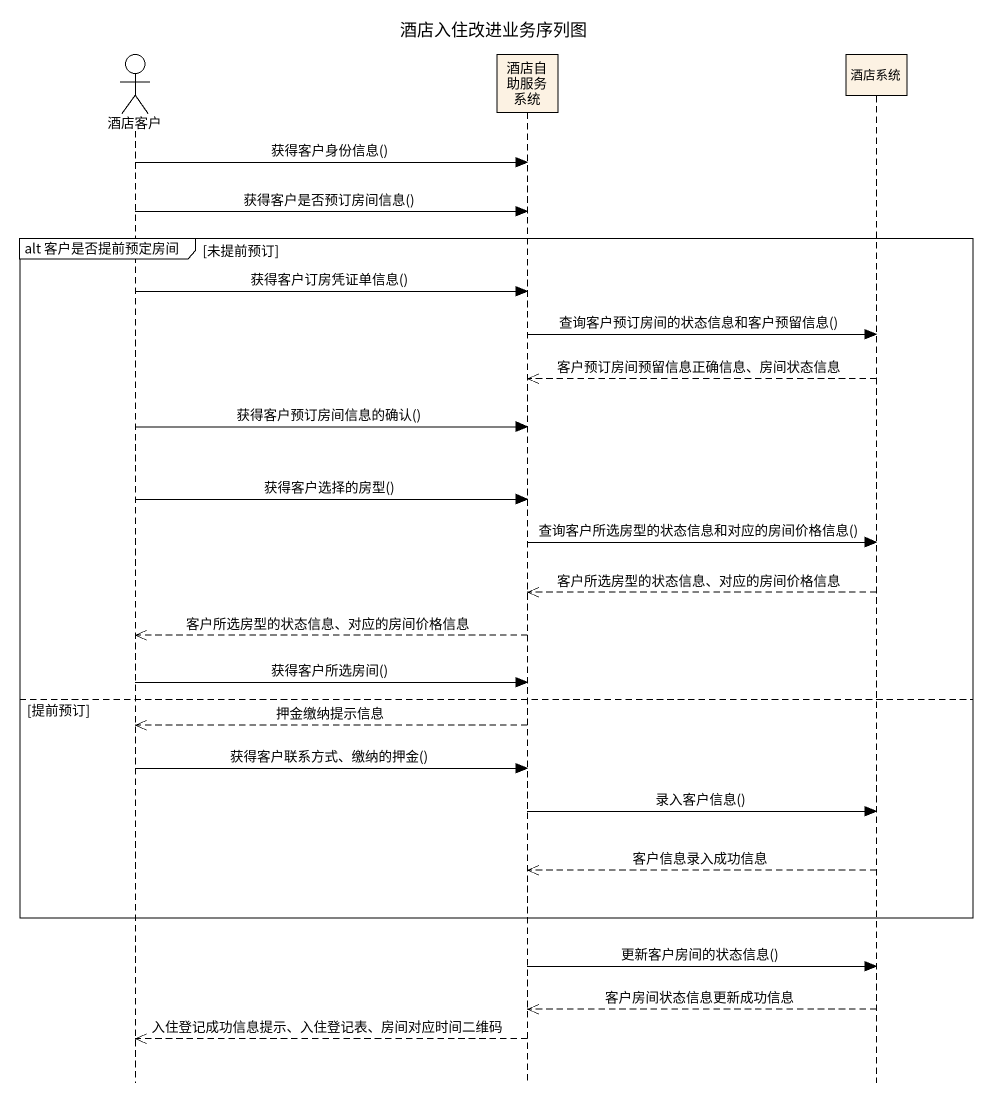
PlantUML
@startuml
title 酒店入住改进业务序列图
hide footbox
actor 酒店客户
participant 酒店自助服务系统 #FCF2E3
participant 酒店系统 #FCF2E3

酒店客户 -> 酒店自助服务系统 : 获得客户身份信息()
酒店客户 -> 酒店自助服务系统 : 获得客户是否预订房间信息()
group alt 客户是否提前预定房间 [未提前预订]
  酒店客户 -> 酒店自助服务系统 : 获得客户订房凭证单信息()
  酒店自助服务系统 -> 酒店系统 : 查询客户预订房间的状态信息和客户预留信息()
  酒店系统 -->> 酒店自助服务系统 : 客户预订房间预留信息正确信息、房间状态信息
  酒店客户 -> 酒店自助服务系统 : 获得客户预订房间信息的确认()
  酒店客户 -> 酒店自助服务系统 : 获得客户选择的房型()
  酒店自助服务系统 -> 酒店系统 : 查询客户所选房型的状态信息和对应的房间价格信息()
  酒店系统 -->> 酒店自助服务系统 : 客户所选房型的状态信息、对应的房间价格信息
  酒店自助服务系统 -->> 酒店客户 : 客户所选房型的状态信息、对应的房间价格信息
  酒店客户 -> 酒店自助服务系统 : 获得客户所选房间()
else 提前预订
  酒店自助服务系统 -->> 酒店客户 : 押金缴纳提示信息
  酒店客户 -> 酒店自助服务系统 : 获得客户联系方式、缴纳的押金()
  酒店自助服务系统 -> 酒店系统 : 录入客户信息()
  酒店系统 -->> 酒店自助服务系统 : 客户信息录入成功信息
end
酒店自助服务系统 -> 酒店系统 : 更新客户房间的状态信息()
酒店系统 -->> 酒店自助服务系统 : 客户房间状态信息更新成功信息
酒店自助服务系统 -->> 酒店客户 : 入住登记成功信息提示、入住登记表、房间对应时间二维码
@enduml
